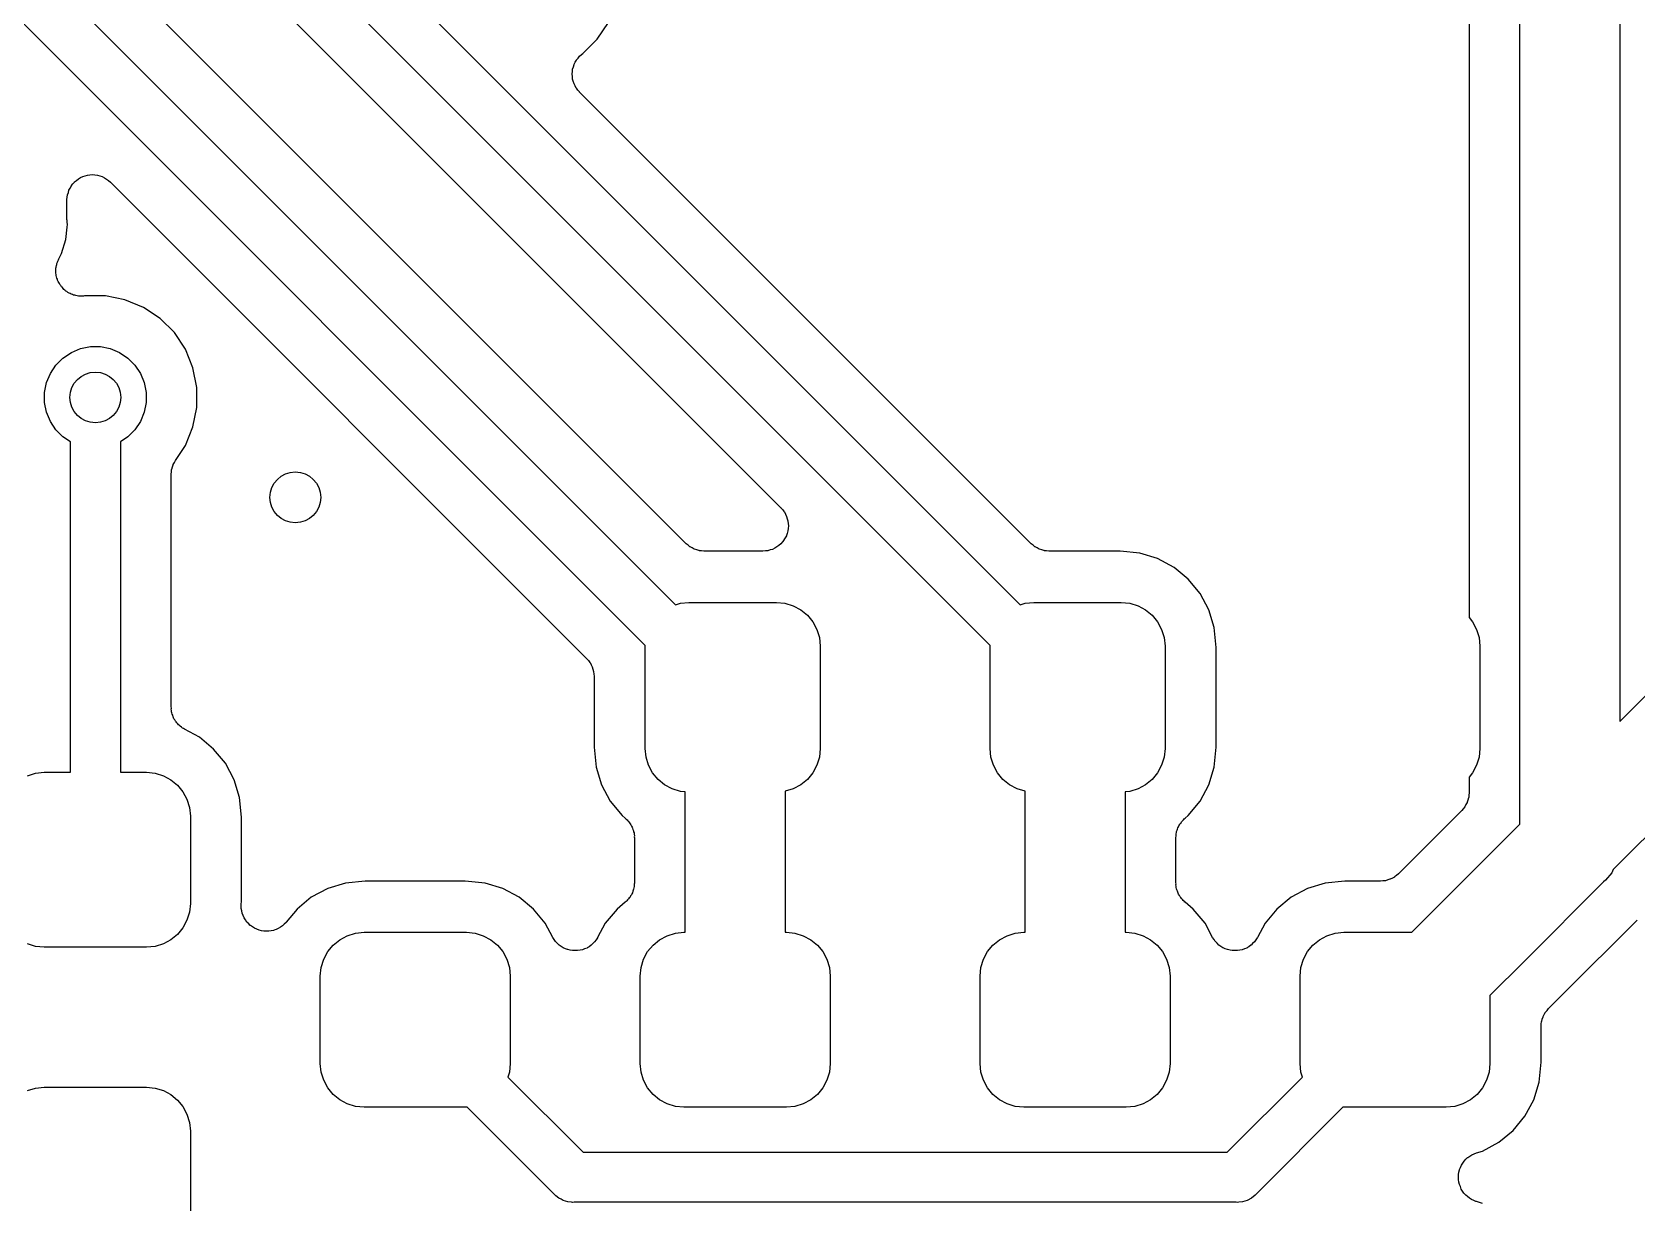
# Model space of a CAD drawing. Extents: x 150.4 to 195, y -135.4 to -96.2.
# Drawn here: x 169.88 to 177.91, y -127.83 to -121.97 of the extents above; entities that cross this region are included whole.
import ezdxf

# ---------------------------------------------------------------- set-up
doc = ezdxf.new("R2010")
doc.units = 0
doc.header["$MEASUREMENT"] = 0
doc.layers.add('BLACK', color=7, linetype='CONTINUOUS')

msp = doc.modelspace()

# ---------------------------------------------------------------- linework, layer by layer
at = {"layer": 'BLACK', "linetype": 'CONTINUOUS'}
for p, q in [((168.799, -118.81), (174.826, -124.837)), ((174.675, -125.04), (168.655, -119.019)), ((167.534, -119.27), (173.101, -124.837)), ((168.587, -119.31), (173.629, -124.352)), ((172.95, -125.04), (167.389, -119.479)), ((173.155, -124.532), (170.077, -121.454)), ((177.825, -121.487), (177.825, -125.421)), ((177.325, -125.934), (177.325, -121.579)), ((177.071, -121.736), (177.071, -124.901)), ((172.71, -122.008), (172.766, -121.925)), ((172.632, -122.085), (172.638, -122.08)), ((172.638, -122.08), (172.71, -122.008)), ((172.586, -122.17), (172.587, -122.158)), ((172.587, -122.158), (172.591, -122.146)), ((172.587, -122.158), (172.587, -122.158)), ((172.587, -122.158), (172.587, -122.158)), ((172.591, -122.146), (172.594, -122.135)), ((172.594, -122.135), (172.595, -122.134)), ((172.595, -122.134), (172.6, -122.123)), ((172.595, -122.134), (172.595, -122.134)), ((172.6, -122.123), (172.606, -122.113)), ((172.606, -122.113), (172.606, -122.112)), ((172.606, -122.112), (172.607, -122.112)), ((172.607, -122.112), (172.614, -122.103)), ((172.614, -122.103), (172.622, -122.094)), ((172.622, -122.093), (172.632, -122.085)), ((172.622, -122.094), (172.622, -122.093)), ((172.622, -122.093), (172.622, -122.093)), ((172.585, -122.182), (172.586, -122.17)), ((172.585, -122.183), (172.585, -122.182)), ((172.586, -122.195), (172.585, -122.183)), ((172.585, -122.183), (172.585, -122.183)), ((172.587, -122.207), (172.586, -122.195)), ((172.587, -122.208), (172.587, -122.207)), ((172.587, -122.207), (172.587, -122.207)), ((172.59, -122.219), (172.587, -122.208)), ((172.594, -122.231), (172.59, -122.219)), ((172.6, -122.242), (172.594, -122.231)), ((172.594, -122.231), (172.594, -122.231)), ((172.594, -122.231), (172.594, -122.231)), ((172.605, -122.253), (172.6, -122.242)), ((172.606, -122.253), (172.605, -122.253)), ((172.605, -122.253), (172.605, -122.253)), ((172.613, -122.263), (172.606, -122.253)), ((172.621, -122.272), (172.613, -122.263)), ((172.621, -122.273), (172.621, -122.272)), ((172.622, -122.273), (172.621, -122.273)), ((172.621, -122.273), (172.621, -122.273)), ((172.621, -122.273), (172.621, -122.273)), ((174.88, -124.532), (172.622, -122.273)), ((170.088, -122.732), (170.096, -122.723)), ((170.096, -122.722), (170.106, -122.715)), ((170.096, -122.723), (170.096, -122.722)), ((170.096, -122.723), (170.096, -122.723)), ((170.106, -122.715), (170.115, -122.707)), ((170.115, -122.707), (170.115, -122.707)), ((170.115, -122.707), (170.116, -122.707)), ((170.116, -122.707), (170.126, -122.701)), ((170.126, -122.701), (170.137, -122.696)), ((170.137, -122.696), (170.138, -122.695)), ((170.137, -122.696), (170.137, -122.696)), ((170.138, -122.695), (170.149, -122.692)), ((170.149, -122.692), (170.161, -122.689)), ((170.161, -122.688), (170.173, -122.687)), ((170.161, -122.689), (170.161, -122.688)), ((170.161, -122.688), (170.161, -122.688)), ((170.173, -122.687), (170.186, -122.686)), ((170.186, -122.686), (170.186, -122.686)), ((170.186, -122.686), (170.198, -122.687)), ((170.186, -122.686), (170.186, -122.686)), ((170.198, -122.687), (170.21, -122.689)), ((170.21, -122.689), (170.21, -122.689)), ((170.21, -122.689), (170.211, -122.689)), ((170.211, -122.689), (170.222, -122.692)), ((170.222, -122.692), (170.234, -122.696)), ((170.234, -122.696), (170.234, -122.696)), ((170.234, -122.696), (170.234, -122.696)), ((170.234, -122.696), (170.245, -122.702)), ((170.245, -122.702), (170.256, -122.708)), ((170.256, -122.708), (170.256, -122.708)), ((170.256, -122.708), (170.256, -122.708)), ((170.256, -122.708), (170.265, -122.716)), ((170.265, -122.716), (170.275, -122.723)), ((170.275, -122.723), (172.657, -125.105)), ((170.058, -122.811), (170.059, -122.799)), ((170.059, -122.799), (170.061, -122.787)), ((170.061, -122.787), (170.065, -122.775)), ((170.061, -122.787), (170.061, -122.787)), ((170.061, -122.787), (170.061, -122.787)), ((170.065, -122.775), (170.068, -122.764)), ((170.068, -122.763), (170.074, -122.753)), ((170.068, -122.764), (170.068, -122.763)), ((170.068, -122.763), (170.068, -122.763)), ((170.074, -122.753), (170.08, -122.742)), ((170.08, -122.741), (170.088, -122.732)), ((170.08, -122.742), (170.08, -122.741)), ((170.08, -122.742), (170.08, -122.742)), ((170.058, -122.812), (170.058, -122.811)), ((170.058, -122.813), (170.058, -122.812)), ((170.058, -122.812), (170.058, -122.812)), ((170.058, -122.812), (170.058, -122.812)), ((170.058, -122.91), (170.058, -122.813)), ((170.053, -123.01), (170.059, -122.948)), ((170.059, -122.916), (170.058, -122.91)), ((170.059, -122.921), (170.059, -122.916)), ((170.059, -122.923), (170.059, -122.921)), ((170.06, -122.935), (170.059, -122.923)), ((170.059, -122.948), (170.06, -122.935)), ((170.059, -122.948), (170.059, -122.948)), ((177.825, -125.421), (180.293, -122.954)), ((170.031, -123.081), (170.053, -123.01)), ((170.008, -123.13), (170.01, -123.124)), ((170.01, -123.124), (170.012, -123.118)), ((170.012, -123.118), (170.015, -123.112)), ((170.015, -123.112), (170.017, -123.107)), ((170.017, -123.107), (170.031, -123.081)), ((170.002, -123.166), (170.003, -123.16)), ((170.003, -123.172), (170.002, -123.166)), ((170.003, -123.154), (170.004, -123.148)), ((170.003, -123.16), (170.003, -123.154)), ((170.003, -123.179), (170.003, -123.172)), ((170.004, -123.185), (170.003, -123.179)), ((170.004, -123.148), (170.005, -123.141)), ((170.004, -123.191), (170.004, -123.185)), ((170.006, -123.197), (170.004, -123.191)), ((170.005, -123.141), (170.007, -123.136)), ((170.008, -123.203), (170.006, -123.197)), ((170.007, -123.136), (170.008, -123.13)), ((170.01, -123.209), (170.008, -123.203)), ((170.011, -123.214), (170.01, -123.209)), ((170.014, -123.22), (170.011, -123.214)), ((170.017, -123.226), (170.014, -123.22)), ((170.02, -123.231), (170.017, -123.226)), ((170.023, -123.236), (170.02, -123.231)), ((170.027, -123.241), (170.023, -123.236)), ((170.031, -123.247), (170.027, -123.241)), ((170.035, -123.251), (170.031, -123.247)), ((170.039, -123.256), (170.035, -123.251)), ((170.043, -123.26), (170.039, -123.256)), ((170.048, -123.264), (170.043, -123.26)), ((170.053, -123.268), (170.048, -123.264)), ((170.058, -123.271), (170.053, -123.268)), ((170.063, -123.275), (170.058, -123.271)), ((170.069, -123.278), (170.063, -123.275)), ((170.074, -123.281), (170.069, -123.278)), ((170.079, -123.283), (170.074, -123.281)), ((170.085, -123.285), (170.079, -123.283)), ((170.091, -123.288), (170.085, -123.285)), ((170.097, -123.289), (170.091, -123.288)), ((170.103, -123.291), (170.097, -123.289)), ((170.109, -123.292), (170.103, -123.291)), ((170.116, -123.293), (170.109, -123.292)), ((170.122, -123.293), (170.116, -123.293)), ((170.128, -123.294), (170.122, -123.293)), ((170.134, -123.293), (170.128, -123.294)), ((170.14, -123.293), (170.134, -123.293)), ((170.146, -123.292), (170.14, -123.293)), ((170.147, -123.292), (170.146, -123.292)), ((170.25, -123.292), (170.147, -123.292)), ((170.348, -123.312), (170.25, -123.292)), ((170.441, -123.35), (170.348, -123.312)), ((170.524, -123.405), (170.441, -123.35)), ((180.59, -123.363), (177.792, -126.161)), ((170.595, -123.476), (170.524, -123.405)), ((170.65, -123.559), (170.595, -123.476)), ((170.003, -123.638), (170.038, -123.603)), ((170.038, -123.603), (170.08, -123.575)), ((170.08, -123.575), (170.126, -123.556)), ((170.126, -123.556), (170.175, -123.546)), ((170.175, -123.546), (170.225, -123.546)), ((170.225, -123.546), (170.274, -123.556)), ((170.274, -123.556), (170.32, -123.575)), ((170.32, -123.575), (170.362, -123.603)), ((170.362, -123.603), (170.397, -123.638)), ((170.688, -123.652), (170.65, -123.559)), ((169.956, -123.726), (169.975, -123.68)), ((169.975, -123.68), (170.003, -123.638)), ((170.397, -123.638), (170.425, -123.68)), ((170.425, -123.68), (170.444, -123.726)), ((170.708, -123.75), (170.688, -123.652)), ((169.946, -123.775), (169.956, -123.726)), ((170.444, -123.726), (170.454, -123.775)), ((170.708, -123.85), (170.708, -123.75)), ((169.946, -123.825), (169.946, -123.775)), ((169.956, -123.874), (169.946, -123.825)), ((170.454, -123.825), (170.444, -123.874)), ((170.454, -123.775), (170.454, -123.825)), ((169.975, -123.92), (169.956, -123.874)), ((170.003, -123.962), (169.975, -123.92)), ((170.425, -123.92), (170.397, -123.962)), ((170.444, -123.874), (170.425, -123.92)), ((170.688, -123.948), (170.708, -123.85)), ((170.038, -123.997), (170.003, -123.962)), ((170.075, -124.022), (170.038, -123.997)), ((170.362, -123.997), (170.325, -124.022)), ((170.397, -123.962), (170.362, -123.997)), ((170.65, -124.041), (170.688, -123.948)), ((170.075, -125.675), (170.075, -124.022)), ((170.325, -124.022), (170.325, -125.675)), ((170.6, -124.115), (170.65, -124.041)), ((170.58, -124.172), (170.581, -124.161)), ((170.581, -124.161), (170.582, -124.16)), ((170.582, -124.159), (170.585, -124.148)), ((170.582, -124.16), (170.582, -124.159)), ((170.585, -124.148), (170.589, -124.137)), ((170.589, -124.136), (170.595, -124.125)), ((170.589, -124.137), (170.589, -124.136)), ((170.589, -124.136), (170.589, -124.136)), ((170.595, -124.125), (170.6, -124.115)), ((170.579, -124.184), (170.58, -124.172)), ((170.579, -124.185), (170.579, -124.184)), ((170.579, -124.186), (170.579, -124.185)), ((170.579, -124.185), (170.579, -124.185)), ((170.579, -124.185), (170.579, -124.185)), ((170.579, -125.348), (170.579, -124.186)), ((173.629, -124.352), (173.63, -124.353)), ((173.63, -124.353), (173.63, -124.353)), ((173.63, -124.353), (173.63, -124.353)), ((173.63, -124.353), (173.63, -124.354)), ((173.63, -124.354), (173.638, -124.363)), ((173.638, -124.363), (173.645, -124.373)), ((173.645, -124.373), (173.645, -124.373)), ((173.645, -124.373), (173.646, -124.373)), ((173.646, -124.373), (173.651, -124.384)), ((173.651, -124.384), (173.657, -124.395)), ((173.657, -124.395), (173.657, -124.395)), ((173.657, -124.395), (173.657, -124.395)), ((173.657, -124.395), (173.66, -124.407)), ((173.66, -124.407), (173.664, -124.418)), ((173.66, -124.48), (173.656, -124.491)), ((173.656, -124.491), (173.656, -124.492)), ((173.663, -124.468), (173.66, -124.48)), ((173.665, -124.455), (173.663, -124.468)), ((173.663, -124.468), (173.663, -124.468)), ((173.663, -124.468), (173.663, -124.468)), ((173.664, -124.418), (173.664, -124.419)), ((173.664, -124.419), (173.664, -124.419)), ((173.664, -124.419), (173.665, -124.431)), ((173.665, -124.431), (173.666, -124.443)), ((173.666, -124.443), (173.665, -124.455)), ((173.666, -124.443), (173.666, -124.443)), ((173.666, -124.443), (173.666, -124.443)), ((173.165, -124.539), (173.155, -124.532)), ((173.173, -124.547), (173.165, -124.539)), ((173.174, -124.547), (173.173, -124.547)), ((173.175, -124.548), (173.174, -124.547)), ((173.185, -124.553), (173.175, -124.548)), ((173.195, -124.559), (173.185, -124.553)), ((173.196, -124.559), (173.195, -124.559)), ((173.208, -124.563), (173.196, -124.559)), ((173.196, -124.559), (173.196, -124.559)), ((173.219, -124.566), (173.208, -124.563)), ((173.22, -124.566), (173.219, -124.566)), ((173.22, -124.567), (173.22, -124.566)), ((173.232, -124.568), (173.22, -124.567)), ((173.243, -124.569), (173.232, -124.568)), ((173.245, -124.569), (173.243, -124.569)), ((173.539, -124.569), (173.245, -124.569)), ((173.245, -124.569), (173.245, -124.569)), ((173.245, -124.569), (173.245, -124.569)), ((173.245, -124.569), (173.245, -124.569)), ((173.551, -124.568), (173.539, -124.569)), ((173.563, -124.567), (173.551, -124.568)), ((173.564, -124.567), (173.563, -124.567)), ((173.575, -124.563), (173.564, -124.567)), ((173.564, -124.567), (173.564, -124.567)), ((173.587, -124.56), (173.575, -124.563)), ((173.598, -124.554), (173.587, -124.56)), ((173.587, -124.56), (173.587, -124.56)), ((173.587, -124.56), (173.587, -124.56)), ((173.609, -124.548), (173.598, -124.554)), ((173.619, -124.54), (173.609, -124.548)), ((173.609, -124.548), (173.609, -124.548)), ((173.609, -124.548), (173.609, -124.548)), ((173.628, -124.533), (173.619, -124.54)), ((173.629, -124.532), (173.628, -124.532)), ((173.628, -124.532), (173.628, -124.533)), ((173.636, -124.523), (173.629, -124.532)), ((173.644, -124.514), (173.636, -124.523)), ((173.65, -124.502), (173.644, -124.513)), ((173.644, -124.513), (173.644, -124.513)), ((173.644, -124.513), (173.644, -124.514)), ((173.656, -124.492), (173.65, -124.502)), ((173.656, -124.492), (173.656, -124.492)), ((174.89, -124.539), (174.88, -124.532)), ((174.898, -124.547), (174.89, -124.539)), ((174.899, -124.547), (174.898, -124.547)), ((174.9, -124.548), (174.899, -124.547)), ((174.91, -124.553), (174.9, -124.548)), ((174.92, -124.559), (174.91, -124.553)), ((174.921, -124.559), (174.92, -124.559)), ((174.933, -124.563), (174.921, -124.559)), ((174.921, -124.559), (174.921, -124.559)), ((174.944, -124.566), (174.933, -124.563)), ((174.945, -124.566), (174.944, -124.566)), ((174.945, -124.567), (174.945, -124.566)), ((174.957, -124.568), (174.945, -124.567)), ((174.968, -124.569), (174.957, -124.568)), ((174.97, -124.569), (174.968, -124.569)), ((175.325, -124.569), (174.97, -124.569)), ((174.97, -124.569), (174.97, -124.569)), ((174.97, -124.569), (174.97, -124.569)), ((174.97, -124.569), (174.97, -124.569)), ((175.424, -124.579), (175.325, -124.569)), ((175.513, -124.606), (175.424, -124.579)), ((175.595, -124.65), (175.513, -124.606)), ((175.666, -124.709), (175.595, -124.65)), ((175.725, -124.78), (175.666, -124.709)), ((175.769, -124.862), (175.725, -124.78)), ((173.101, -124.837), (173.126, -124.829)), ((173.126, -124.829), (173.169, -124.825)), ((173.169, -124.825), (173.606, -124.825)), ((173.606, -124.825), (173.649, -124.829)), ((173.649, -124.829), (173.69, -124.842)), ((173.69, -124.842), (173.728, -124.862)), ((173.728, -124.862), (173.761, -124.889)), ((173.761, -124.889), (173.788, -124.922)), ((174.826, -124.837), (174.851, -124.829)), ((174.851, -124.829), (174.894, -124.825)), ((174.894, -124.825), (175.331, -124.825)), ((175.331, -124.825), (175.374, -124.829)), ((175.374, -124.829), (175.415, -124.842)), ((175.415, -124.842), (175.453, -124.862)), ((175.453, -124.862), (175.486, -124.889)), ((175.486, -124.889), (175.513, -124.922)), ((175.796, -124.951), (175.769, -124.862)), ((173.788, -124.922), (173.808, -124.96)), ((173.808, -124.96), (173.821, -125.001)), ((175.513, -124.922), (175.533, -124.96)), ((175.533, -124.96), (175.546, -125.001)), ((175.806, -125.05), (175.796, -124.951)), ((177.071, -124.901), (177.088, -124.922)), ((177.088, -124.922), (177.108, -124.96)), ((177.108, -124.96), (177.121, -125.001)), ((172.95, -125.044), (172.95, -125.04)), ((172.95, -125.556), (172.95, -125.044)), ((173.821, -125.001), (173.825, -125.044)), ((173.825, -125.044), (173.825, -125.556)), ((174.675, -125.044), (174.675, -125.04)), ((174.675, -125.556), (174.675, -125.044)), ((175.546, -125.001), (175.55, -125.044)), ((175.55, -125.044), (175.55, -125.556)), ((175.806, -125.55), (175.806, -125.05)), ((177.121, -125.001), (177.125, -125.044)), ((177.125, -125.044), (177.125, -125.556)), ((172.657, -125.105), (172.657, -125.106)), ((172.657, -125.106), (172.657, -125.106)), ((172.657, -125.106), (172.657, -125.106)), ((172.657, -125.106), (172.658, -125.107)), ((172.658, -125.107), (172.666, -125.116)), ((172.666, -125.116), (172.673, -125.125)), ((172.673, -125.125), (172.673, -125.126)), ((172.673, -125.126), (172.674, -125.126)), ((172.674, -125.126), (172.679, -125.137)), ((172.679, -125.137), (172.685, -125.147)), ((172.685, -125.147), (172.685, -125.147)), ((172.685, -125.147), (172.685, -125.148)), ((172.685, -125.148), (172.688, -125.159)), ((172.688, -125.159), (172.692, -125.171)), ((172.692, -125.171), (172.692, -125.171)), ((172.692, -125.171), (172.692, -125.172)), ((172.692, -125.172), (172.693, -125.183)), ((172.693, -125.183), (172.694, -125.195)), ((172.694, -125.195), (172.694, -125.55)), ((170.58, -125.354), (170.579, -125.348)), ((170.579, -125.36), (170.58, -125.354)), ((170.581, -125.366), (170.579, -125.36)), ((170.581, -125.373), (170.581, -125.366)), ((170.583, -125.378), (170.581, -125.373)), ((170.584, -125.384), (170.583, -125.378)), ((170.587, -125.39), (170.584, -125.384)), ((170.589, -125.397), (170.587, -125.39)), ((170.591, -125.402), (170.589, -125.397)), ((170.593, -125.407), (170.591, -125.402)), ((170.597, -125.413), (170.593, -125.407)), ((170.6, -125.419), (170.597, -125.413)), ((170.604, -125.423), (170.6, -125.419)), ((170.607, -125.428), (170.604, -125.423)), ((170.612, -125.433), (170.607, -125.428)), ((170.616, -125.438), (170.612, -125.433)), ((170.62, -125.441), (170.616, -125.438)), ((170.624, -125.445), (170.62, -125.441)), ((170.63, -125.449), (170.624, -125.445)), ((170.635, -125.454), (170.63, -125.449)), ((170.64, -125.456), (170.635, -125.454)), ((170.645, -125.46), (170.64, -125.456)), ((170.646, -125.46), (170.645, -125.46)), ((170.72, -125.5), (170.646, -125.46)), ((170.791, -125.559), (170.72, -125.5)), ((170.85, -125.63), (170.791, -125.559)), ((172.694, -125.55), (172.704, -125.649)), ((172.954, -125.599), (172.95, -125.556)), ((172.967, -125.64), (172.954, -125.599)), ((173.821, -125.599), (173.808, -125.64)), ((173.825, -125.556), (173.821, -125.599)), ((174.679, -125.599), (174.675, -125.556)), ((174.692, -125.64), (174.679, -125.599)), ((175.546, -125.599), (175.533, -125.64)), ((175.55, -125.556), (175.546, -125.599)), ((175.796, -125.649), (175.806, -125.55)), ((177.121, -125.599), (177.108, -125.64)), ((177.125, -125.556), (177.121, -125.599)), ((169.86, -125.692), (169.901, -125.679)), ((169.901, -125.679), (169.944, -125.675)), ((169.944, -125.675), (170.075, -125.675)), ((170.325, -125.675), (170.456, -125.675)), ((170.456, -125.675), (170.499, -125.679)), ((170.499, -125.679), (170.54, -125.692)), ((170.54, -125.692), (170.578, -125.712)), ((170.894, -125.712), (170.85, -125.63)), ((172.704, -125.649), (172.731, -125.738)), ((172.987, -125.678), (172.967, -125.64)), ((173.014, -125.711), (172.987, -125.678)), ((173.788, -125.678), (173.761, -125.711)), ((173.808, -125.64), (173.788, -125.678)), ((174.712, -125.678), (174.692, -125.64)), ((174.739, -125.711), (174.712, -125.678)), ((175.513, -125.678), (175.486, -125.711)), ((175.533, -125.64), (175.513, -125.678)), ((175.769, -125.738), (175.796, -125.649)), ((177.088, -125.678), (177.071, -125.699)), ((177.108, -125.64), (177.088, -125.678)), ((170.578, -125.712), (170.611, -125.739)), ((170.611, -125.739), (170.638, -125.772)), ((170.638, -125.772), (170.658, -125.81)), ((170.921, -125.801), (170.894, -125.712)), ((172.731, -125.738), (172.775, -125.82)), ((173.047, -125.738), (173.014, -125.711)), ((173.085, -125.758), (173.047, -125.738)), ((173.126, -125.771), (173.085, -125.758)), ((173.15, -125.773), (173.126, -125.771)), ((173.15, -126.475), (173.15, -125.773)), ((173.69, -125.758), (173.65, -125.77)), ((173.65, -125.77), (173.65, -126.475)), ((173.728, -125.738), (173.69, -125.758)), ((173.761, -125.711), (173.728, -125.738)), ((174.772, -125.738), (174.739, -125.711)), ((174.81, -125.758), (174.772, -125.738)), ((174.85, -125.77), (174.81, -125.758)), ((174.85, -126.475), (174.85, -125.77)), ((175.374, -125.771), (175.35, -125.773)), ((175.35, -125.773), (175.35, -126.475)), ((175.415, -125.758), (175.374, -125.771)), ((175.453, -125.738), (175.415, -125.758)), ((175.486, -125.711), (175.453, -125.738)), ((175.725, -125.82), (175.769, -125.738)), ((177.071, -125.699), (177.071, -125.776)), ((170.658, -125.81), (170.671, -125.851)), ((170.671, -125.851), (170.675, -125.894)), ((170.931, -125.9), (170.921, -125.801)), ((172.775, -125.82), (172.834, -125.891)), ((175.666, -125.891), (175.725, -125.82)), ((177.049, -125.848), (177.041, -125.857)), ((177.05, -125.847), (177.049, -125.847)), ((177.049, -125.847), (177.049, -125.848)), ((177.055, -125.836), (177.05, -125.847)), ((177.061, -125.826), (177.055, -125.836)), ((177.065, -125.814), (177.061, -125.825)), ((177.061, -125.825), (177.061, -125.826)), ((177.061, -125.826), (177.061, -125.826)), ((177.068, -125.803), (177.065, -125.814)), ((177.069, -125.801), (177.068, -125.802)), ((177.068, -125.802), (177.068, -125.803)), ((177.07, -125.79), (177.069, -125.801)), ((177.071, -125.778), (177.07, -125.79)), ((177.071, -125.776), (177.071, -125.777)), ((177.071, -125.777), (177.071, -125.777)), ((177.071, -125.777), (177.071, -125.777)), ((177.071, -125.777), (177.071, -125.778)), ((170.675, -125.894), (170.675, -126.331)), ((170.931, -126.325), (170.931, -125.9)), ((172.834, -125.891), (172.85, -125.905)), ((172.85, -125.905), (172.851, -125.906)), ((172.851, -125.906), (172.855, -125.91)), ((172.855, -125.91), (172.859, -125.913)), ((172.859, -125.913), (172.863, -125.918)), ((172.863, -125.918), (172.868, -125.923)), ((172.868, -125.923), (172.871, -125.928)), ((172.871, -125.928), (172.875, -125.932)), ((172.875, -125.932), (172.878, -125.938)), ((175.623, -125.937), (175.626, -125.931)), ((175.626, -125.931), (175.63, -125.927)), ((175.63, -125.927), (175.633, -125.922)), ((175.633, -125.922), (175.638, -125.917)), ((175.638, -125.917), (175.642, -125.912)), ((175.642, -125.912), (175.646, -125.908)), ((175.646, -125.908), (175.65, -125.905)), ((175.65, -125.905), (175.666, -125.891)), ((177.034, -125.866), (176.827, -126.073)), ((176.994, -126.265), (177.325, -125.934)), ((177.041, -125.857), (177.034, -125.866)), ((172.878, -125.938), (172.882, -125.944)), ((172.882, -125.944), (172.884, -125.949)), ((172.884, -125.949), (172.886, -125.954)), ((172.886, -125.954), (172.888, -125.961)), ((172.888, -125.961), (172.891, -125.967)), ((172.891, -125.967), (172.892, -125.973)), ((172.892, -125.973), (172.894, -125.978)), ((172.894, -125.978), (172.894, -125.985)), ((172.894, -125.985), (172.896, -125.992)), ((172.896, -125.992), (172.895, -125.997)), ((172.895, -125.997), (172.896, -126.003)), ((172.896, -126.003), (172.896, -126.227)), ((175.604, -126.001), (175.605, -125.995)), ((175.604, -126.003), (175.604, -126.001)), ((175.604, -126.227), (175.604, -126.003)), ((175.605, -125.99), (175.606, -125.983)), ((175.605, -125.995), (175.605, -125.99)), ((175.606, -125.983), (175.607, -125.976)), ((175.607, -125.976), (175.608, -125.971)), ((175.608, -125.971), (175.61, -125.965)), ((175.61, -125.965), (175.612, -125.959)), ((175.612, -125.959), (175.614, -125.953)), ((175.614, -125.953), (175.617, -125.948)), ((175.617, -125.948), (175.619, -125.943)), ((175.619, -125.943), (175.623, -125.937)), ((176.827, -126.073), (176.718, -126.182)), ((176.827, -126.073), (176.827, -126.073)), ((177.792, -126.161), (177.784, -126.177)), ((171.362, -126.256), (171.28, -126.3)), ((171.451, -126.229), (171.362, -126.256)), ((171.55, -126.219), (171.451, -126.229)), ((172.05, -126.219), (171.55, -126.219)), ((172.149, -126.229), (172.05, -126.219)), ((172.238, -126.256), (172.149, -126.229)), ((172.32, -126.3), (172.238, -126.256)), ((172.893, -126.253), (172.892, -126.259)), ((172.894, -126.246), (172.893, -126.253)), ((172.895, -126.24), (172.894, -126.246)), ((172.896, -126.229), (172.895, -126.234)), ((172.895, -126.234), (172.895, -126.24)), ((172.896, -126.227), (172.896, -126.229)), ((175.605, -126.232), (175.604, -126.227)), ((175.604, -126.238), (175.605, -126.232)), ((175.606, -126.245), (175.604, -126.238)), ((175.606, -126.251), (175.606, -126.245)), ((175.608, -126.257), (175.606, -126.251)), ((176.262, -126.256), (176.18, -126.3)), ((176.351, -126.229), (176.262, -126.256)), ((176.45, -126.219), (176.351, -126.229)), ((176.628, -126.219), (176.45, -126.219)), ((176.64, -126.218), (176.628, -126.219)), ((176.651, -126.217), (176.64, -126.218)), ((176.652, -126.217), (176.651, -126.217)), ((176.653, -126.217), (176.652, -126.217)), ((176.664, -126.213), (176.653, -126.217)), ((176.675, -126.21), (176.664, -126.213)), ((176.676, -126.21), (176.675, -126.21)), ((176.687, -126.204), (176.676, -126.21)), ((176.676, -126.21), (176.676, -126.21)), ((176.697, -126.199), (176.687, -126.204)), ((176.698, -126.198), (176.697, -126.199)), ((176.707, -126.191), (176.698, -126.198)), ((176.698, -126.198), (176.698, -126.198)), ((176.717, -126.183), (176.707, -126.191)), ((176.718, -126.182), (176.717, -126.182)), ((176.717, -126.182), (176.717, -126.182)), ((176.717, -126.182), (176.717, -126.182)), ((176.717, -126.182), (176.717, -126.183)), ((177.743, -126.223), (177.347, -126.619)), ((177.753, -126.215), (177.743, -126.223)), ((177.784, -126.177), (177.753, -126.215)), ((170.675, -126.331), (170.671, -126.374)), ((170.93, -126.331), (170.931, -126.325)), ((170.93, -126.343), (170.93, -126.331)), ((171.28, -126.3), (171.209, -126.359)), ((172.391, -126.359), (172.32, -126.3)), ((172.85, -126.325), (172.809, -126.359)), ((172.854, -126.321), (172.85, -126.325)), ((172.858, -126.318), (172.854, -126.321)), ((172.862, -126.312), (172.858, -126.318)), ((172.867, -126.307), (172.862, -126.312)), ((172.87, -126.303), (172.867, -126.307)), ((172.874, -126.299), (172.87, -126.303)), ((172.877, -126.293), (172.874, -126.299)), ((172.881, -126.287), (172.877, -126.293)), ((172.883, -126.282), (172.881, -126.287)), ((172.886, -126.277), (172.883, -126.282)), ((172.888, -126.27), (172.886, -126.277)), ((172.89, -126.264), (172.888, -126.27)), ((172.892, -126.259), (172.89, -126.264)), ((175.609, -126.262), (175.608, -126.257)), ((175.612, -126.269), (175.609, -126.262)), ((175.614, -126.275), (175.612, -126.269)), ((175.616, -126.28), (175.614, -126.275)), ((175.618, -126.285), (175.616, -126.28)), ((175.622, -126.291), (175.618, -126.285)), ((175.625, -126.297), (175.622, -126.291)), ((175.629, -126.301), (175.625, -126.297)), ((175.632, -126.306), (175.629, -126.301)), ((175.637, -126.311), (175.632, -126.306)), ((175.641, -126.316), (175.637, -126.311)), ((175.645, -126.32), (175.641, -126.316)), ((175.649, -126.324), (175.645, -126.32)), ((175.65, -126.325), (175.649, -126.324)), ((175.691, -126.359), (175.65, -126.325)), ((176.18, -126.3), (176.109, -126.359)), ((176.784, -126.475), (176.994, -126.265)), ((176.994, -126.265), (176.994, -126.265)), ((170.658, -126.415), (170.638, -126.453)), ((170.671, -126.374), (170.658, -126.415)), ((170.93, -126.356), (170.93, -126.343)), ((170.933, -126.368), (170.93, -126.356)), ((170.93, -126.356), (170.93, -126.356)), ((170.93, -126.356), (170.93, -126.356)), ((170.935, -126.38), (170.933, -126.368)), ((170.94, -126.391), (170.935, -126.38)), ((170.935, -126.38), (170.935, -126.38)), ((170.935, -126.38), (170.935, -126.38)), ((170.944, -126.403), (170.94, -126.391)), ((170.951, -126.413), (170.944, -126.403)), ((170.944, -126.403), (170.944, -126.403)), ((170.944, -126.403), (170.944, -126.403)), ((170.958, -126.424), (170.951, -126.413)), ((171.209, -126.359), (171.155, -126.424)), ((172.45, -126.43), (172.391, -126.359)), ((172.809, -126.359), (172.75, -126.43)), ((175.75, -126.43), (175.691, -126.359)), ((176.109, -126.359), (176.05, -126.43)), ((177.54, -126.785), (177.909, -126.416)), ((177.909, -126.416), (177.911, -126.415)), ((170.611, -126.486), (170.578, -126.513)), ((170.638, -126.453), (170.611, -126.486)), ((170.967, -126.433), (170.958, -126.424)), ((170.958, -126.424), (170.958, -126.424)), ((170.958, -126.424), (170.958, -126.424)), ((170.975, -126.441), (170.967, -126.433)), ((170.976, -126.441), (170.975, -126.441)), ((170.986, -126.448), (170.976, -126.441)), ((170.976, -126.441), (170.976, -126.441)), ((170.996, -126.455), (170.986, -126.448)), ((171.008, -126.46), (170.996, -126.455)), ((170.996, -126.455), (170.996, -126.455)), ((170.996, -126.455), (170.996, -126.455)), ((171.019, -126.465), (171.008, -126.46)), ((171.031, -126.467), (171.019, -126.465)), ((171.019, -126.465), (171.019, -126.465)), ((171.019, -126.465), (171.019, -126.465)), ((171.043, -126.47), (171.031, -126.467)), ((171.056, -126.47), (171.043, -126.47)), ((171.043, -126.47), (171.043, -126.47)), ((171.043, -126.47), (171.043, -126.47)), ((171.068, -126.47), (171.056, -126.47)), ((171.08, -126.468), (171.068, -126.47)), ((171.068, -126.47), (171.068, -126.47)), ((171.068, -126.47), (171.068, -126.47)), ((171.092, -126.466), (171.08, -126.468)), ((171.104, -126.461), (171.092, -126.465)), ((171.092, -126.465), (171.092, -126.465)), ((171.092, -126.465), (171.092, -126.466)), ((171.115, -126.456), (171.104, -126.461)), ((171.126, -126.449), (171.115, -126.456)), ((171.115, -126.456), (171.115, -126.456)), ((171.115, -126.456), (171.115, -126.456)), ((171.136, -126.443), (171.126, -126.449)), ((171.145, -126.434), (171.136, -126.443)), ((171.136, -126.443), (171.136, -126.443)), ((171.136, -126.443), (171.136, -126.443)), ((171.154, -126.426), (171.145, -126.434)), ((171.155, -126.424), (171.154, -126.425)), ((171.154, -126.425), (171.154, -126.425)), ((171.154, -126.425), (171.154, -126.425)), ((171.154, -126.425), (171.154, -126.426)), ((171.422, -126.512), (171.46, -126.492)), ((171.46, -126.492), (171.501, -126.479)), ((171.501, -126.479), (171.544, -126.475)), ((171.544, -126.475), (172.056, -126.475)), ((172.056, -126.475), (172.099, -126.479)), ((172.099, -126.479), (172.14, -126.492)), ((172.14, -126.492), (172.178, -126.512)), ((172.488, -126.501), (172.45, -126.43)), ((172.75, -126.43), (172.712, -126.501)), ((173.022, -126.512), (173.06, -126.492)), ((173.06, -126.492), (173.101, -126.479)), ((173.101, -126.479), (173.144, -126.475)), ((173.144, -126.475), (173.15, -126.475)), ((173.65, -126.475), (173.656, -126.475)), ((173.656, -126.475), (173.699, -126.479)), ((173.699, -126.479), (173.74, -126.492)), ((173.74, -126.492), (173.778, -126.512)), ((174.722, -126.512), (174.76, -126.492)), ((174.76, -126.492), (174.801, -126.479)), ((174.801, -126.479), (174.844, -126.475)), ((174.844, -126.475), (174.85, -126.475)), ((175.35, -126.475), (175.356, -126.475)), ((175.356, -126.475), (175.399, -126.479)), ((175.399, -126.479), (175.44, -126.492)), ((175.44, -126.492), (175.478, -126.512)), ((175.788, -126.501), (175.75, -126.43)), ((176.05, -126.43), (176.012, -126.501)), ((176.322, -126.512), (176.36, -126.492)), ((176.36, -126.492), (176.401, -126.479)), ((176.401, -126.479), (176.444, -126.475)), ((176.444, -126.475), (176.784, -126.475)), ((169.901, -126.546), (169.86, -126.533)), ((169.944, -126.55), (169.901, -126.546)), ((170.456, -126.55), (169.944, -126.55)), ((170.499, -126.546), (170.456, -126.55)), ((170.54, -126.533), (170.499, -126.546)), ((170.578, -126.513), (170.54, -126.533)), ((171.342, -126.61), (171.362, -126.572)), ((171.362, -126.572), (171.389, -126.539)), ((171.389, -126.539), (171.422, -126.512)), ((172.178, -126.512), (172.211, -126.539)), ((172.211, -126.539), (172.238, -126.572)), ((172.238, -126.572), (172.258, -126.61)), ((172.495, -126.511), (172.488, -126.501)), ((172.501, -126.521), (172.495, -126.511)), ((172.502, -126.521), (172.501, -126.521)), ((172.51, -126.53), (172.502, -126.521)), ((172.502, -126.521), (172.502, -126.521)), ((172.519, -126.539), (172.51, -126.53)), ((172.529, -126.546), (172.519, -126.539)), ((172.519, -126.539), (172.519, -126.539)), ((172.519, -126.539), (172.519, -126.539)), ((172.539, -126.553), (172.529, -126.546)), ((172.54, -126.553), (172.539, -126.553)), ((172.551, -126.558), (172.54, -126.553)), ((172.54, -126.553), (172.54, -126.553)), ((172.562, -126.562), (172.551, -126.558)), ((172.563, -126.562), (172.562, -126.562)), ((172.562, -126.562), (172.562, -126.562)), ((172.575, -126.565), (172.563, -126.562)), ((172.586, -126.567), (172.575, -126.565)), ((172.587, -126.567), (172.586, -126.567)), ((172.599, -126.567), (172.587, -126.567)), ((172.587, -126.567), (172.587, -126.567)), ((172.611, -126.567), (172.599, -126.567)), ((172.612, -126.567), (172.611, -126.567)), ((172.624, -126.565), (172.612, -126.567)), ((172.612, -126.567), (172.612, -126.567)), ((172.636, -126.563), (172.624, -126.565)), ((172.647, -126.558), (172.636, -126.563)), ((172.636, -126.563), (172.636, -126.563)), ((172.636, -126.563), (172.636, -126.563)), ((172.659, -126.554), (172.647, -126.558)), ((172.669, -126.547), (172.659, -126.553)), ((172.659, -126.553), (172.659, -126.554)), ((172.659, -126.554), (172.659, -126.554)), ((172.679, -126.54), (172.669, -126.547)), ((172.68, -126.54), (172.679, -126.54)), ((172.688, -126.531), (172.68, -126.54)), ((172.68, -126.54), (172.68, -126.54)), ((172.697, -126.523), (172.688, -126.531)), ((172.704, -126.513), (172.697, -126.522)), ((172.697, -126.522), (172.697, -126.523)), ((172.697, -126.523), (172.697, -126.523)), ((172.711, -126.502), (172.704, -126.513)), ((172.712, -126.501), (172.711, -126.502)), ((172.711, -126.502), (172.711, -126.502)), ((172.711, -126.502), (172.711, -126.502)), ((172.711, -126.502), (172.711, -126.502)), ((172.942, -126.61), (172.962, -126.572)), ((172.962, -126.572), (172.989, -126.539)), ((172.989, -126.539), (173.022, -126.512)), ((173.778, -126.512), (173.811, -126.539)), ((173.811, -126.539), (173.838, -126.572)), ((173.838, -126.572), (173.858, -126.61)), ((174.642, -126.61), (174.662, -126.572)), ((174.662, -126.572), (174.689, -126.539)), ((174.689, -126.539), (174.722, -126.512)), ((175.478, -126.512), (175.511, -126.539)), ((175.511, -126.539), (175.538, -126.572)), ((175.538, -126.572), (175.558, -126.61)), ((175.795, -126.511), (175.788, -126.501)), ((175.801, -126.521), (175.795, -126.511)), ((175.802, -126.521), (175.801, -126.521)), ((175.81, -126.53), (175.802, -126.521)), ((175.802, -126.521), (175.802, -126.521)), ((175.819, -126.539), (175.81, -126.53)), ((175.829, -126.546), (175.819, -126.539)), ((175.819, -126.539), (175.819, -126.539)), ((175.819, -126.539), (175.819, -126.539)), ((175.839, -126.553), (175.829, -126.546)), ((175.84, -126.553), (175.839, -126.553)), ((175.851, -126.558), (175.84, -126.553)), ((175.84, -126.553), (175.84, -126.553)), ((175.862, -126.562), (175.851, -126.558)), ((175.863, -126.562), (175.862, -126.562)), ((175.862, -126.562), (175.862, -126.562)), ((175.875, -126.565), (175.863, -126.562)), ((175.886, -126.567), (175.875, -126.565)), ((175.887, -126.567), (175.886, -126.567)), ((175.899, -126.567), (175.887, -126.567)), ((175.887, -126.567), (175.887, -126.567)), ((175.911, -126.567), (175.899, -126.567)), ((175.912, -126.567), (175.911, -126.567)), ((175.924, -126.565), (175.912, -126.567)), ((175.912, -126.567), (175.912, -126.567)), ((175.936, -126.563), (175.924, -126.565)), ((175.947, -126.558), (175.936, -126.563)), ((175.936, -126.563), (175.936, -126.563)), ((175.936, -126.563), (175.936, -126.563)), ((175.959, -126.554), (175.947, -126.558)), ((175.969, -126.547), (175.959, -126.553)), ((175.959, -126.553), (175.959, -126.554)), ((175.959, -126.554), (175.959, -126.554)), ((175.979, -126.54), (175.969, -126.547)), ((175.98, -126.54), (175.979, -126.54)), ((175.988, -126.531), (175.98, -126.54)), ((175.98, -126.54), (175.98, -126.54)), ((175.997, -126.523), (175.988, -126.531)), ((176.004, -126.513), (175.997, -126.522)), ((175.997, -126.522), (175.997, -126.523)), ((175.997, -126.523), (175.997, -126.523)), ((176.011, -126.502), (176.004, -126.513)), ((176.012, -126.501), (176.011, -126.502)), ((176.011, -126.502), (176.011, -126.502)), ((176.011, -126.502), (176.011, -126.502)), ((176.011, -126.502), (176.011, -126.502)), ((176.242, -126.61), (176.262, -126.572)), ((176.262, -126.572), (176.289, -126.539)), ((176.289, -126.539), (176.322, -126.512)), ((171.325, -126.694), (171.329, -126.651)), ((171.329, -126.651), (171.342, -126.61)), ((172.258, -126.61), (172.271, -126.651)), ((172.271, -126.651), (172.275, -126.694)), ((172.925, -126.694), (172.929, -126.651)), ((172.929, -126.651), (172.942, -126.61)), ((173.858, -126.61), (173.871, -126.651)), ((173.871, -126.651), (173.875, -126.694)), ((174.625, -126.694), (174.629, -126.651)), ((174.629, -126.651), (174.642, -126.61)), ((175.558, -126.61), (175.571, -126.651)), ((175.571, -126.651), (175.575, -126.694)), ((176.225, -126.694), (176.229, -126.651)), ((176.229, -126.651), (176.242, -126.61)), ((177.347, -126.619), (177.175, -126.791)), ((177.347, -126.619), (177.347, -126.619)), ((171.325, -127.131), (171.325, -126.694)), ((172.275, -126.694), (172.275, -127.131)), ((172.925, -127.131), (172.925, -126.694)), ((173.875, -126.694), (173.875, -127.131)), ((174.625, -127.131), (174.625, -126.694)), ((175.575, -126.694), (175.575, -127.131)), ((176.225, -127.131), (176.225, -126.694)), ((177.175, -126.791), (177.175, -127.131)), ((177.468, -126.857), (177.54, -126.785)), ((177.54, -126.785), (177.54, -126.785)), ((177.437, -126.909), (177.441, -126.898)), ((177.441, -126.897), (177.447, -126.887)), ((177.441, -126.898), (177.441, -126.897)), ((177.441, -126.898), (177.441, -126.898)), ((177.447, -126.887), (177.452, -126.876)), ((177.452, -126.876), (177.453, -126.876)), ((177.453, -126.875), (177.461, -126.866)), ((177.453, -126.876), (177.453, -126.875)), ((177.461, -126.866), (177.468, -126.857)), ((177.431, -126.945), (177.432, -126.934)), ((177.431, -126.947), (177.431, -126.945)), ((177.431, -127.125), (177.431, -126.947)), ((177.431, -126.947), (177.431, -126.947)), ((177.431, -126.947), (177.431, -126.947)), ((177.431, -126.947), (177.431, -126.947)), ((177.432, -126.934), (177.433, -126.922)), ((177.433, -126.922), (177.434, -126.921)), ((177.434, -126.921), (177.437, -126.909)), ((177.434, -126.921), (177.434, -126.921)), ((171.329, -127.174), (171.325, -127.131)), ((172.275, -127.131), (172.271, -127.174)), ((172.929, -127.174), (172.925, -127.131)), ((173.875, -127.131), (173.871, -127.174)), ((174.629, -127.174), (174.625, -127.131)), ((175.575, -127.131), (175.571, -127.174)), ((176.229, -127.174), (176.225, -127.131)), ((177.175, -127.131), (177.171, -127.174)), ((177.421, -127.224), (177.431, -127.125)), ((171.342, -127.215), (171.329, -127.174)), ((171.362, -127.253), (171.342, -127.215)), ((172.271, -127.174), (172.263, -127.199)), ((172.263, -127.199), (172.639, -127.575)), ((172.942, -127.215), (172.929, -127.174)), ((172.962, -127.253), (172.942, -127.215)), ((173.858, -127.215), (173.838, -127.253)), ((173.871, -127.174), (173.858, -127.215)), ((174.642, -127.215), (174.629, -127.174)), ((174.662, -127.253), (174.642, -127.215)), ((175.558, -127.215), (175.538, -127.253)), ((175.571, -127.174), (175.558, -127.215)), ((175.861, -127.575), (176.237, -127.199)), ((176.237, -127.199), (176.229, -127.174)), ((177.158, -127.215), (177.138, -127.253)), ((177.171, -127.174), (177.158, -127.215)), ((169.86, -127.267), (169.901, -127.254)), ((169.901, -127.254), (169.944, -127.25)), ((169.944, -127.25), (170.456, -127.25)), ((170.456, -127.25), (170.499, -127.254)), ((170.499, -127.254), (170.54, -127.267)), ((170.54, -127.267), (170.578, -127.287)), ((170.578, -127.287), (170.611, -127.314)), ((171.389, -127.286), (171.362, -127.253)), ((171.422, -127.313), (171.389, -127.286)), ((172.989, -127.286), (172.962, -127.253)), ((173.022, -127.313), (172.989, -127.286)), ((173.811, -127.286), (173.778, -127.313)), ((173.838, -127.253), (173.811, -127.286)), ((174.689, -127.286), (174.662, -127.253)), ((174.722, -127.313), (174.689, -127.286)), ((175.511, -127.286), (175.478, -127.313)), ((175.538, -127.253), (175.511, -127.286)), ((177.111, -127.286), (177.078, -127.313)), ((177.138, -127.253), (177.111, -127.286)), ((177.394, -127.313), (177.421, -127.224)), ((170.611, -127.314), (170.638, -127.347)), ((170.638, -127.347), (170.658, -127.385)), ((171.46, -127.333), (171.422, -127.313)), ((171.501, -127.346), (171.46, -127.333)), ((171.544, -127.35), (171.501, -127.346)), ((172.056, -127.35), (171.544, -127.35)), ((172.06, -127.35), (172.056, -127.35)), ((172.495, -127.784), (172.06, -127.35)), ((173.06, -127.333), (173.022, -127.313)), ((173.101, -127.346), (173.06, -127.333)), ((173.144, -127.35), (173.101, -127.346)), ((173.656, -127.35), (173.144, -127.35)), ((173.699, -127.346), (173.656, -127.35)), ((173.74, -127.333), (173.699, -127.346)), ((173.778, -127.313), (173.74, -127.333)), ((174.76, -127.333), (174.722, -127.313)), ((174.801, -127.346), (174.76, -127.333)), ((174.844, -127.35), (174.801, -127.346)), ((175.356, -127.35), (174.844, -127.35)), ((175.399, -127.346), (175.356, -127.35)), ((175.44, -127.333), (175.399, -127.346)), ((175.478, -127.313), (175.44, -127.333)), ((176.44, -127.35), (176.005, -127.784)), ((176.444, -127.35), (176.44, -127.35)), ((176.956, -127.35), (176.444, -127.35)), ((176.999, -127.346), (176.956, -127.35)), ((177.04, -127.333), (176.999, -127.346)), ((177.078, -127.313), (177.04, -127.333)), ((177.35, -127.395), (177.394, -127.313)), ((170.658, -127.385), (170.671, -127.426)), ((170.671, -127.426), (170.675, -127.469)), ((177.291, -127.466), (177.35, -127.395)), ((170.675, -127.469), (170.675, -127.906)), ((177.138, -127.569), (177.22, -127.525)), ((177.22, -127.525), (177.291, -127.466)), ((172.639, -127.575), (175.861, -127.575)), ((177.039, -127.629), (177.046, -127.619)), ((177.046, -127.619), (177.055, -127.61)), ((177.046, -127.619), (177.046, -127.619)), ((177.046, -127.619), (177.046, -127.619)), ((177.055, -127.61), (177.063, -127.602)), ((177.063, -127.602), (177.064, -127.602)), ((177.064, -127.601), (177.074, -127.595)), ((177.064, -127.602), (177.064, -127.601)), ((177.074, -127.595), (177.084, -127.588)), ((177.084, -127.588), (177.096, -127.583)), ((177.084, -127.588), (177.084, -127.588)), ((177.084, -127.588), (177.084, -127.588)), ((177.096, -127.583), (177.107, -127.578)), ((177.107, -127.578), (177.138, -127.569)), ((177.107, -127.578), (177.107, -127.578)), ((177.107, -127.578), (177.107, -127.578)), ((177.107, -127.578), (177.107, -127.578)), ((177.017, -127.687), (177.02, -127.675)), ((177.017, -127.699), (177.017, -127.687)), ((177.017, -127.687), (177.017, -127.687)), ((177.017, -127.687), (177.017, -127.687)), ((177.017, -127.711), (177.017, -127.699)), ((177.02, -127.675), (177.022, -127.663)), ((177.022, -127.663), (177.022, -127.662)), ((177.022, -127.662), (177.023, -127.662)), ((177.023, -127.662), (177.027, -127.651)), ((177.027, -127.651), (177.032, -127.64)), ((177.032, -127.639), (177.039, -127.629)), ((177.032, -127.64), (177.032, -127.639)), ((177.032, -127.64), (177.032, -127.64)), ((177.017, -127.712), (177.017, -127.711)), ((177.02, -127.724), (177.017, -127.712)), ((177.017, -127.712), (177.017, -127.712)), ((177.022, -127.736), (177.02, -127.724)), ((177.027, -127.747), (177.022, -127.736)), ((177.022, -127.736), (177.022, -127.736)), ((177.022, -127.736), (177.022, -127.736)), ((177.031, -127.759), (177.027, -127.747)), ((177.038, -127.769), (177.031, -127.759)), ((177.031, -127.759), (177.031, -127.759)), ((177.031, -127.759), (177.031, -127.759)), ((177.045, -127.779), (177.038, -127.769)), ((177.045, -127.78), (177.045, -127.779)), ((177.054, -127.789), (177.045, -127.78)), ((177.045, -127.78), (177.045, -127.78)), ((172.499, -127.789), (172.495, -127.784)), ((172.503, -127.793), (172.499, -127.789)), ((172.518, -127.804), (172.503, -127.793)), ((172.503, -127.793), (172.503, -127.793)), ((172.529, -127.81), (172.518, -127.804)), ((172.539, -127.816), (172.529, -127.81)), ((172.563, -127.823), (172.539, -127.816)), ((172.581, -127.825), (172.563, -127.823)), ((172.587, -127.826), (172.581, -127.825)), ((172.581, -127.825), (172.581, -127.825)), ((172.594, -127.825), (172.587, -127.826)), ((175.906, -127.825), (172.594, -127.825)), ((175.912, -127.826), (175.906, -127.825)), ((175.919, -127.825), (175.912, -127.826)), ((175.937, -127.823), (175.919, -127.825)), ((175.919, -127.825), (175.919, -127.825)), ((175.961, -127.816), (175.937, -127.823)), ((175.982, -127.804), (175.961, -127.816)), ((176.001, -127.789), (175.982, -127.804)), ((176.005, -127.784), (176.001, -127.789)), ((177.062, -127.797), (177.054, -127.789)), ((177.072, -127.804), (177.062, -127.797)), ((177.062, -127.797), (177.062, -127.797)), ((177.062, -127.797), (177.062, -127.797)), ((177.082, -127.811), (177.072, -127.804)), ((177.083, -127.811), (177.082, -127.811)), ((177.094, -127.816), (177.083, -127.811)), ((177.083, -127.811), (177.083, -127.811)), ((177.105, -127.821), (177.094, -127.816)), ((177.106, -127.821), (177.105, -127.821)), ((177.107, -127.822), (177.106, -127.821)), ((177.106, -127.821), (177.106, -127.821)), ((177.106, -127.821), (177.106, -127.821)), ((177.138, -127.831), (177.107, -127.822))]:
    msp.add_line(p, q, dxfattribs=at)
at = {"layer": 'BLACK'}
for centre in [(170.2, -123.8), (171.2, -124.3)]:
    msp.add_circle(centre, 0.127, dxfattribs=at)

doc.saveas('drawing.dxf')
